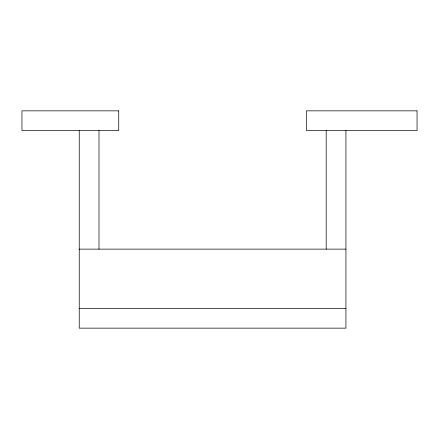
<?xml version="1.0" encoding="UTF-8"?>
<svg xmlns="http://www.w3.org/2000/svg" width="439" height="439" viewBox="0 0 439 439"><rect width="100%" height="100%" fill="white"/><g stroke="black" fill="none" stroke-linecap="round" stroke-linejoin="round"><path stroke-width="0.66" d="M79.239 249.132L345.932 249.132M79.239 308.397L345.932 308.397M345.932 130.602L345.932 328.152L79.239 328.152L79.239 130.602M326.177 130.602L326.177 249.132M98.995 130.602L98.995 249.132M118.749 110.847L21.95 110.847L21.95 130.602L118.749 130.602L118.749 110.847M417.05 110.847L306.422 110.847L306.422 130.602L417.05 130.602L417.05 110.847"/></g></svg>
